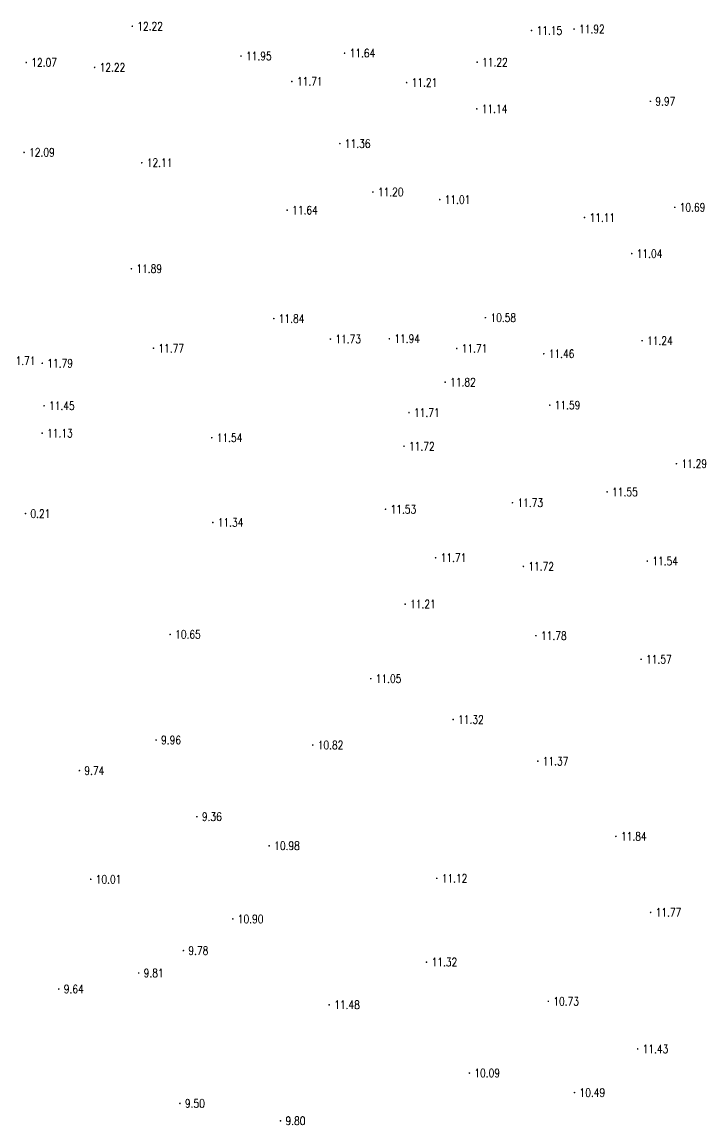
# Model space of a CAD drawing. Extents: x 476861 to 479475, y 2367369 to 2370541.
# Drawn here: x 477929.7 to 478011.9, y 2368625.7 to 2368758.3 of the extents above; entities that cross this region are included whole.
import ezdxf
from ezdxf.enums import TextEntityAlignment as Align

# ---------------------------------------------------------------- set-up
doc = ezdxf.new("R2010")
doc.units = 0
doc.header["$LTSCALE"] = 0.5
doc.layers.get('0').update_dxf_attribs({"linetype": 'CONTINUOUS'})
doc.layers.add('GCD', color=1, linetype='CONTINUOUS')
doc.styles.add('HZ', font='rs.shx', dxfattribs={"width": 0.8, "bigfont": 'hztxt.shx'})

# ---------------------------------------------------------------- blocks, each defined once
blk = doc.blocks.new('GC200')
at = {"linetype": 'Continuous', "const_width": 0.2, "flags": 128}
blk.add_lwpolyline([(-0.1, 0, 1), (0.1, 0, 1)], format="xyb", close=True, dxfattribs=at)

msp = doc.modelspace()

# ---------------------------------------------------------------- block references
at = {"layer": 'GCD', "linetype": 'Continuous'}
ref = msp.add_blockref('GC200', (477942.984, 2368757.787, 12.217), dxfattribs=dict(at, xscale=0.5, yscale=0.5, zscale=0.5))
ref.add_attrib('height', '12.22', dxfattribs={"linetype": 'Continuous', "height": 1, "style": 'HZ', "width": 0.8}).set_placement((477943.584, 2368757.787, 12.217), align=Align.MIDDLE_LEFT)
ref = msp.add_blockref('GC200', (477990.984, 2368757.268, 11.152), dxfattribs=dict(at, xscale=0.5, yscale=0.5, zscale=0.5))
ref.add_attrib('height', '11.15', dxfattribs={"linetype": 'Continuous', "height": 1, "style": 'HZ', "width": 0.8}).set_placement((477991.584, 2368757.268, 11.152), align=Align.MIDDLE_LEFT)
ref = msp.add_blockref('GC200', (477996.093, 2368757.442, 11.92), dxfattribs=dict(at, xscale=0.5, yscale=0.5, zscale=0.5))
ref.add_attrib('height', '11.92', dxfattribs={"linetype": 'Continuous', "height": 1, "style": 'HZ', "width": 0.8}).set_placement((477996.693, 2368757.442, 11.92), align=Align.MIDDLE_LEFT)
ref = msp.add_blockref('GC200', (477968.51, 2368754.549, 11.641), dxfattribs=dict(at, xscale=0.5, yscale=0.5, zscale=0.5))
ref.add_attrib('height', '11.64', dxfattribs={"linetype": 'Continuous', "height": 1, "style": 'HZ', "width": 0.8}).set_placement((477969.11, 2368754.549, 11.641), align=Align.MIDDLE_LEFT)
ref = msp.add_blockref('GC200', (477930.241, 2368753.426, 12.066), dxfattribs=dict(at, xscale=0.5, yscale=0.5, zscale=0.5))
ref.add_attrib('height', '12.07', dxfattribs={"linetype": 'Continuous', "height": 1, "style": 'HZ', "width": 0.8}).set_placement((477930.841, 2368753.426, 12.066), align=Align.MIDDLE_LEFT)
ref = msp.add_blockref('GC200', (477956.055, 2368754.202, 11.945), dxfattribs=dict(at, xscale=0.5, yscale=0.5, zscale=0.5))
ref.add_attrib('height', '11.95', dxfattribs={"linetype": 'Continuous', "height": 1, "style": 'HZ', "width": 0.8}).set_placement((477956.655, 2368754.202, 11.945), align=Align.MIDDLE_LEFT)
ref = msp.add_blockref('GC200', (477984.443, 2368753.459, 11.222), dxfattribs=dict(at, xscale=0.5, yscale=0.5, zscale=0.5))
ref.add_attrib('height', '11.22', dxfattribs={"linetype": 'Continuous', "height": 1, "style": 'HZ', "width": 0.8}).set_placement((477985.043, 2368753.459, 11.222), align=Align.MIDDLE_LEFT)
ref = msp.add_blockref('GC200', (477938.46, 2368752.827, 12.216), dxfattribs=dict(at, xscale=0.5, yscale=0.5, zscale=0.5))
ref.add_attrib('height', '12.22', dxfattribs={"linetype": 'Continuous', "height": 1, "style": 'HZ', "width": 0.8}).set_placement((477939.06, 2368752.827, 12.216), align=Align.MIDDLE_LEFT)
ref = msp.add_blockref('GC200', (477962.174, 2368751.143, 11.71), dxfattribs=dict(at, xscale=0.5, yscale=0.5, zscale=0.5))
ref.add_attrib('height', '11.71', dxfattribs={"linetype": 'Continuous', "height": 1, "style": 'HZ', "width": 0.8}).set_placement((477962.774, 2368751.143, 11.71), align=Align.MIDDLE_LEFT)
ref = msp.add_blockref('GC200', (477975.967, 2368751.016, 11.206), dxfattribs=dict(at, xscale=0.5, yscale=0.5, zscale=0.5))
ref.add_attrib('height', '11.21', dxfattribs={"linetype": 'Continuous', "height": 1, "style": 'HZ', "width": 0.8}).set_placement((477976.567, 2368751.016, 11.206), align=Align.MIDDLE_LEFT)
ref = msp.add_blockref('GC200', (477984.394, 2368747.851, 11.142), dxfattribs=dict(at, xscale=0.5, yscale=0.5, zscale=0.5))
ref.add_attrib('height', '11.14', dxfattribs={"linetype": 'Continuous', "height": 1, "style": 'HZ', "width": 0.8}).set_placement((477984.994, 2368747.851, 11.142), align=Align.MIDDLE_LEFT)
ref = msp.add_blockref('GC200', (478005.271, 2368748.754, 9.968), dxfattribs=dict(at, xscale=0.5, yscale=0.5, zscale=0.5))
ref.add_attrib('height', '9.97', dxfattribs={"linetype": 'Continuous', "height": 1, "style": 'HZ', "width": 0.8}).set_placement((478005.871, 2368748.754, 9.968), align=Align.MIDDLE_LEFT)
ref = msp.add_blockref('GC200', (477967.94, 2368743.67, 11.358), dxfattribs=dict(at, xscale=0.5, yscale=0.5, zscale=0.5))
ref.add_attrib('height', '11.36', dxfattribs={"linetype": 'Continuous', "height": 1, "style": 'HZ', "width": 0.8}).set_placement((477968.54, 2368743.67, 11.358), align=Align.MIDDLE_LEFT)
ref = msp.add_blockref('GC200', (477929.979, 2368742.615, 12.089), dxfattribs=dict(at, xscale=0.5, yscale=0.5, zscale=0.5))
ref.add_attrib('height', '12.09', dxfattribs={"linetype": 'Continuous', "height": 1, "style": 'HZ', "width": 0.8}).set_placement((477930.579, 2368742.615, 12.089), align=Align.MIDDLE_LEFT)
ref = msp.add_blockref('GC200', (477944.127, 2368741.373, 12.11), dxfattribs=dict(at, xscale=0.5, yscale=0.5, zscale=0.5))
ref.add_attrib('height', '12.11', dxfattribs={"linetype": 'Continuous', "height": 1, "style": 'HZ', "width": 0.8}).set_placement((477944.727, 2368741.373, 12.11), align=Align.MIDDLE_LEFT)
ref = msp.add_blockref('GC200', (477971.908, 2368737.849, 11.197), dxfattribs=dict(at, xscale=0.5, yscale=0.5, zscale=0.5))
ref.add_attrib('height', '11.20', dxfattribs={"linetype": 'Continuous', "height": 1, "style": 'HZ', "width": 0.8}).set_placement((477972.508, 2368737.849, 11.197), align=Align.MIDDLE_LEFT)
ref = msp.add_blockref('GC200', (477961.606, 2368735.663, 11.636), dxfattribs=dict(at, xscale=0.5, yscale=0.5, zscale=0.5))
ref.add_attrib('height', '11.64', dxfattribs={"linetype": 'Continuous', "height": 1, "style": 'HZ', "width": 0.8}).set_placement((477962.206, 2368735.663, 11.636), align=Align.MIDDLE_LEFT)
ref = msp.add_blockref('GC200', (477979.946, 2368736.939, 11.009), dxfattribs=dict(at, xscale=0.5, yscale=0.5, zscale=0.5))
ref.add_attrib('height', '11.01', dxfattribs={"linetype": 'Continuous', "height": 1, "style": 'HZ', "width": 0.8}).set_placement((477980.546, 2368736.939, 11.009), align=Align.MIDDLE_LEFT)
ref = msp.add_blockref('GC200', (478008.197, 2368736.01, 10.689), dxfattribs=dict(at, xscale=0.5, yscale=0.5, zscale=0.5))
ref.add_attrib('height', '10.69', dxfattribs={"linetype": 'Continuous', "height": 1, "style": 'HZ', "width": 0.8}).set_placement((478008.797, 2368736.01, 10.689), align=Align.MIDDLE_LEFT)
ref = msp.add_blockref('GC200', (477997.355, 2368734.778, 11.109), dxfattribs=dict(at, xscale=0.5, yscale=0.5, zscale=0.5))
ref.add_attrib('height', '11.11', dxfattribs={"linetype": 'Continuous', "height": 1, "style": 'HZ', "width": 0.8}).set_placement((477997.955, 2368734.778, 11.109), align=Align.MIDDLE_LEFT)
ref = msp.add_blockref('GC200', (478003.029, 2368730.444, 11.035), dxfattribs=dict(at, xscale=0.5, yscale=0.5, zscale=0.5))
ref.add_attrib('height', '11.04', dxfattribs={"linetype": 'Continuous', "height": 1, "style": 'HZ', "width": 0.8}).set_placement((478003.629, 2368730.444, 11.035), align=Align.MIDDLE_LEFT)
ref = msp.add_blockref('GC200', (477942.874, 2368728.626, 11.89), dxfattribs=dict(at, xscale=0.5, yscale=0.5, zscale=0.5))
ref.add_attrib('height', '11.89', dxfattribs={"linetype": 'Continuous', "height": 1, "style": 'HZ', "width": 0.8}).set_placement((477943.474, 2368728.626, 11.89), align=Align.MIDDLE_LEFT)
ref = msp.add_blockref('GC200', (477960, 2368722.629, 11.836), dxfattribs=dict(at, xscale=0.5, yscale=0.5, zscale=0.5))
ref.add_attrib('height', '11.84', dxfattribs={"linetype": 'Continuous', "height": 1, "style": 'HZ', "width": 0.8}).set_placement((477960.6, 2368722.629, 11.836), align=Align.MIDDLE_LEFT)
ref = msp.add_blockref('GC200', (477985.444, 2368722.743, 10.579), dxfattribs=dict(at, xscale=0.5, yscale=0.5, zscale=0.5))
ref.add_attrib('height', '10.58', dxfattribs={"linetype": 'Continuous', "height": 1, "style": 'HZ', "width": 0.8}).set_placement((477986.044, 2368722.743, 10.579), align=Align.MIDDLE_LEFT)
ref = msp.add_blockref('GC200', (477966.8, 2368720.167, 11.726), dxfattribs=dict(at, xscale=0.5, yscale=0.5, zscale=0.5))
ref.add_attrib('height', '11.73', dxfattribs={"linetype": 'Continuous', "height": 1, "style": 'HZ', "width": 0.8}).set_placement((477967.4, 2368720.167, 11.726), align=Align.MIDDLE_LEFT)
ref = msp.add_blockref('GC200', (477973.887, 2368720.214, 11.943), dxfattribs=dict(at, xscale=0.5, yscale=0.5, zscale=0.5))
ref.add_attrib('height', '11.94', dxfattribs={"linetype": 'Continuous', "height": 1, "style": 'HZ', "width": 0.8}).set_placement((477974.487, 2368720.214, 11.943), align=Align.MIDDLE_LEFT)
ref = msp.add_blockref('GC200', (478004.275, 2368719.974, 11.243), dxfattribs=dict(at, xscale=0.5, yscale=0.5, zscale=0.5))
ref.add_attrib('height', '11.24', dxfattribs={"linetype": 'Continuous', "height": 1, "style": 'HZ', "width": 0.8}).set_placement((478004.875, 2368719.974, 11.243), align=Align.MIDDLE_LEFT)
ref = msp.add_blockref('GC200', (477945.533, 2368719.064, 11.769), dxfattribs=dict(at, xscale=0.5, yscale=0.5, zscale=0.5))
ref.add_attrib('height', '11.77', dxfattribs={"linetype": 'Continuous', "height": 1, "style": 'HZ', "width": 0.8}).set_placement((477946.133, 2368719.064, 11.769), align=Align.MIDDLE_LEFT)
ref = msp.add_blockref('GC200', (477981.987, 2368719.035, 11.711), dxfattribs=dict(at, xscale=0.5, yscale=0.5, zscale=0.5))
ref.add_attrib('height', '11.71', dxfattribs={"linetype": 'Continuous', "height": 1, "style": 'HZ', "width": 0.8}).set_placement((477982.587, 2368719.035, 11.711), align=Align.MIDDLE_LEFT)
ref = msp.add_blockref('GC200', (477992.45, 2368718.401, 11.456), dxfattribs=dict(at, xscale=0.5, yscale=0.5, zscale=0.5))
ref.add_attrib('height', '11.46', dxfattribs={"linetype": 'Continuous', "height": 1, "style": 'HZ', "width": 0.8}).set_placement((477993.05, 2368718.401, 11.456), align=Align.MIDDLE_LEFT)
ref = msp.add_blockref('GC200', (477927.666, 2368717.565, 11.713), dxfattribs=dict(at, xscale=0.5, yscale=0.5, zscale=0.5))
ref.add_attrib('height', '11.71', dxfattribs={"linetype": 'Continuous', "height": 1, "style": 'HZ', "width": 0.8}).set_placement((477928.266, 2368717.565, 11.713), align=Align.MIDDLE_LEFT)
ref = msp.add_blockref('GC200', (477932.162, 2368717.263, 11.791), dxfattribs=dict(at, xscale=0.5, yscale=0.5, zscale=0.5))
ref.add_attrib('height', '11.79', dxfattribs={"linetype": 'Continuous', "height": 1, "style": 'HZ', "width": 0.8}).set_placement((477932.762, 2368717.263, 11.791), align=Align.MIDDLE_LEFT)
ref = msp.add_blockref('GC200', (477980.6, 2368714.985, 11.82), dxfattribs=dict(at, xscale=0.5, yscale=0.5, zscale=0.5))
ref.add_attrib('height', '11.82', dxfattribs={"linetype": 'Continuous', "height": 1, "style": 'HZ', "width": 0.8}).set_placement((477981.2, 2368714.985, 11.82), align=Align.MIDDLE_LEFT)
ref = msp.add_blockref('GC200', (477932.374, 2368712.144, 11.45), dxfattribs=dict(at, xscale=0.5, yscale=0.5, zscale=0.5))
ref.add_attrib('height', '11.45', dxfattribs={"linetype": 'Continuous', "height": 1, "style": 'HZ', "width": 0.8}).set_placement((477932.974, 2368712.144, 11.45), align=Align.MIDDLE_LEFT)
ref = msp.add_blockref('GC200', (477993.168, 2368712.221, 11.587), dxfattribs=dict(at, xscale=0.5, yscale=0.5, zscale=0.5))
ref.add_attrib('height', '11.59', dxfattribs={"linetype": 'Continuous', "height": 1, "style": 'HZ', "width": 0.8}).set_placement((477993.768, 2368712.221, 11.587), align=Align.MIDDLE_LEFT)
ref = msp.add_blockref('GC200', (477976.252, 2368711.326, 11.713), dxfattribs=dict(at, xscale=0.5, yscale=0.5, zscale=0.5))
ref.add_attrib('height', '11.71', dxfattribs={"linetype": 'Continuous', "height": 1, "style": 'HZ', "width": 0.8}).set_placement((477976.852, 2368711.326, 11.713), align=Align.MIDDLE_LEFT)
ref = msp.add_blockref('GC200', (477932.147, 2368708.852, 11.13), dxfattribs=dict(at, xscale=0.5, yscale=0.5, zscale=0.5))
ref.add_attrib('height', '11.13', dxfattribs={"linetype": 'Continuous', "height": 1, "style": 'HZ', "width": 0.8}).set_placement((477932.747, 2368708.852, 11.13), align=Align.MIDDLE_LEFT)
ref = msp.add_blockref('GC200', (477952.539, 2368708.312, 11.54), dxfattribs=dict(at, xscale=0.5, yscale=0.5, zscale=0.5))
ref.add_attrib('height', '11.54', dxfattribs={"linetype": 'Continuous', "height": 1, "style": 'HZ', "width": 0.8}).set_placement((477953.139, 2368708.312, 11.54), align=Align.MIDDLE_LEFT)
ref = msp.add_blockref('GC200', (477975.651, 2368707.276, 11.721), dxfattribs=dict(at, xscale=0.5, yscale=0.5, zscale=0.5))
ref.add_attrib('height', '11.72', dxfattribs={"linetype": 'Continuous', "height": 1, "style": 'HZ', "width": 0.8}).set_placement((477976.251, 2368707.276, 11.721), align=Align.MIDDLE_LEFT)
ref = msp.add_blockref('GC200', (478008.401, 2368705.187, 11.292), dxfattribs=dict(at, xscale=0.5, yscale=0.5, zscale=0.5))
ref.add_attrib('height', '11.29', dxfattribs={"linetype": 'Continuous', "height": 1, "style": 'HZ', "width": 0.8}).set_placement((478009.001, 2368705.187, 11.292), align=Align.MIDDLE_LEFT)
ref = msp.add_blockref('GC200', (478000.074, 2368701.79, 11.549), dxfattribs=dict(at, xscale=0.5, yscale=0.5, zscale=0.5))
ref.add_attrib('height', '11.55', dxfattribs={"linetype": 'Continuous', "height": 1, "style": 'HZ', "width": 0.8}).set_placement((478000.674, 2368701.79, 11.549), align=Align.MIDDLE_LEFT)
ref = msp.add_blockref('GC200', (477988.693, 2368700.497, 11.73), dxfattribs=dict(at, xscale=0.5, yscale=0.5, zscale=0.5))
ref.add_attrib('height', '11.73', dxfattribs={"linetype": 'Continuous', "height": 1, "style": 'HZ', "width": 0.8}).set_placement((477989.293, 2368700.497, 11.73), align=Align.MIDDLE_LEFT)
ref = msp.add_blockref('GC200', (477930.141, 2368699.186, 0.207), dxfattribs=dict(at, xscale=0.5, yscale=0.5, zscale=0.5))
ref.add_attrib('height', '0.21', dxfattribs={"linetype": 'Continuous', "height": 1, "style": 'HZ', "width": 0.8}).set_placement((477930.741, 2368699.186, 0.207), align=Align.MIDDLE_LEFT)
ref = msp.add_blockref('GC200', (477973.433, 2368699.706, 11.53), dxfattribs=dict(at, xscale=0.5, yscale=0.5, zscale=0.5))
ref.add_attrib('height', '11.53', dxfattribs={"linetype": 'Continuous', "height": 1, "style": 'HZ', "width": 0.8}).set_placement((477974.033, 2368699.706, 11.53), align=Align.MIDDLE_LEFT)
ref = msp.add_blockref('GC200', (477952.661, 2368698.12, 11.34), dxfattribs=dict(at, xscale=0.5, yscale=0.5, zscale=0.5))
ref.add_attrib('height', '11.34', dxfattribs={"linetype": 'Continuous', "height": 1, "style": 'HZ', "width": 0.8}).set_placement((477953.261, 2368698.12, 11.34), align=Align.MIDDLE_LEFT)
ref = msp.add_blockref('GC200', (477979.454, 2368693.873, 11.705), dxfattribs=dict(at, xscale=0.5, yscale=0.5, zscale=0.5))
ref.add_attrib('height', '11.71', dxfattribs={"linetype": 'Continuous', "height": 1, "style": 'HZ', "width": 0.8}).set_placement((477980.054, 2368693.873, 11.705), align=Align.MIDDLE_LEFT)
ref = msp.add_blockref('GC200', (478004.9, 2368693.472, 11.544), dxfattribs=dict(at, xscale=0.5, yscale=0.5, zscale=0.5))
ref.add_attrib('height', '11.54', dxfattribs={"linetype": 'Continuous', "height": 1, "style": 'HZ', "width": 0.8}).set_placement((478005.5, 2368693.472, 11.544), align=Align.MIDDLE_LEFT)
ref = msp.add_blockref('GC200', (477989.998, 2368692.83, 11.718), dxfattribs=dict(at, xscale=0.5, yscale=0.5, zscale=0.5))
ref.add_attrib('height', '11.72', dxfattribs={"linetype": 'Continuous', "height": 1, "style": 'HZ', "width": 0.8}).set_placement((477990.598, 2368692.83, 11.718), align=Align.MIDDLE_LEFT)
ref = msp.add_blockref('GC200', (477975.782, 2368688.298, 11.208), dxfattribs=dict(at, xscale=0.5, yscale=0.5, zscale=0.5))
ref.add_attrib('height', '11.21', dxfattribs={"linetype": 'Continuous', "height": 1, "style": 'HZ', "width": 0.8}).set_placement((477976.382, 2368688.298, 11.208), align=Align.MIDDLE_LEFT)
ref = msp.add_blockref('GC200', (477947.535, 2368684.658, 10.65), dxfattribs=dict(at, xscale=0.5, yscale=0.5, zscale=0.5))
ref.add_attrib('height', '10.65', dxfattribs={"linetype": 'Continuous', "height": 1, "style": 'HZ', "width": 0.8}).set_placement((477948.135, 2368684.658, 10.65), align=Align.MIDDLE_LEFT)
ref = msp.add_blockref('GC200', (477991.515, 2368684.506, 11.78), dxfattribs=dict(at, xscale=0.5, yscale=0.5, zscale=0.5))
ref.add_attrib('height', '11.78', dxfattribs={"linetype": 'Continuous', "height": 1, "style": 'HZ', "width": 0.8}).set_placement((477992.115, 2368684.506, 11.78), align=Align.MIDDLE_LEFT)
ref = msp.add_blockref('GC200', (478004.154, 2368681.666, 11.567), dxfattribs=dict(at, xscale=0.5, yscale=0.5, zscale=0.5))
ref.add_attrib('height', '11.57', dxfattribs={"linetype": 'Continuous', "height": 1, "style": 'HZ', "width": 0.8}).set_placement((478004.754, 2368681.666, 11.567), align=Align.MIDDLE_LEFT)
ref = msp.add_blockref('GC200', (477971.65, 2368679.336, 11.045), dxfattribs=dict(at, xscale=0.5, yscale=0.5, zscale=0.5))
ref.add_attrib('height', '11.05', dxfattribs={"linetype": 'Continuous', "height": 1, "style": 'HZ', "width": 0.8}).set_placement((477972.25, 2368679.336, 11.045), align=Align.MIDDLE_LEFT)
ref = msp.add_blockref('GC200', (477981.558, 2368674.418, 11.32), dxfattribs=dict(at, xscale=0.5, yscale=0.5, zscale=0.5))
ref.add_attrib('height', '11.32', dxfattribs={"linetype": 'Continuous', "height": 1, "style": 'HZ', "width": 0.8}).set_placement((477982.158, 2368674.418, 11.32), align=Align.MIDDLE_LEFT)
ref = msp.add_blockref('GC200', (477945.847, 2368671.958, 9.959), dxfattribs=dict(at, xscale=0.5, yscale=0.5, zscale=0.5))
ref.add_attrib('height', '9.96', dxfattribs={"linetype": 'Continuous', "height": 1, "style": 'HZ', "width": 0.8}).set_placement((477946.447, 2368671.958, 9.959), align=Align.MIDDLE_LEFT)
ref = msp.add_blockref('GC200', (477964.68, 2368671.359, 10.815), dxfattribs=dict(at, xscale=0.5, yscale=0.5, zscale=0.5))
ref.add_attrib('height', '10.82', dxfattribs={"linetype": 'Continuous', "height": 1, "style": 'HZ', "width": 0.8}).set_placement((477965.28, 2368671.359, 10.815), align=Align.MIDDLE_LEFT)
ref = msp.add_blockref('GC200', (477991.731, 2368669.414, 11.374), dxfattribs=dict(at, xscale=0.5, yscale=0.5, zscale=0.5))
ref.add_attrib('height', '11.37', dxfattribs={"linetype": 'Continuous', "height": 1, "style": 'HZ', "width": 0.8}).set_placement((477992.331, 2368669.414, 11.374), align=Align.MIDDLE_LEFT)
ref = msp.add_blockref('GC200', (477936.622, 2368668.279, 9.736), dxfattribs=dict(at, xscale=0.5, yscale=0.5, zscale=0.5))
ref.add_attrib('height', '9.74', dxfattribs={"linetype": 'Continuous', "height": 1, "style": 'HZ', "width": 0.8}).set_placement((477937.222, 2368668.279, 9.736), align=Align.MIDDLE_LEFT)
ref = msp.add_blockref('GC200', (477950.754, 2368662.742, 9.358), dxfattribs=dict(at, xscale=0.5, yscale=0.5, zscale=0.5))
ref.add_attrib('height', '9.36', dxfattribs={"linetype": 'Continuous', "height": 1, "style": 'HZ', "width": 0.8}).set_placement((477951.354, 2368662.742, 9.358), align=Align.MIDDLE_LEFT)
ref = msp.add_blockref('GC200', (478001.134, 2368660.376, 11.837), dxfattribs=dict(at, xscale=0.5, yscale=0.5, zscale=0.5))
ref.add_attrib('height', '11.84', dxfattribs={"linetype": 'Continuous', "height": 1, "style": 'HZ', "width": 0.8}).set_placement((478001.734, 2368660.376, 11.837), align=Align.MIDDLE_LEFT)
ref = msp.add_blockref('GC200', (477959.441, 2368659.245, 10.978), dxfattribs=dict(at, xscale=0.5, yscale=0.5, zscale=0.5))
ref.add_attrib('height', '10.98', dxfattribs={"linetype": 'Continuous', "height": 1, "style": 'HZ', "width": 0.8}).set_placement((477960.041, 2368659.245, 10.978), align=Align.MIDDLE_LEFT)
ref = msp.add_blockref('GC200', (477937.991, 2368655.213, 10.01), dxfattribs=dict(at, xscale=0.5, yscale=0.5, zscale=0.5))
ref.add_attrib('height', '10.01', dxfattribs={"linetype": 'Continuous', "height": 1, "style": 'HZ', "width": 0.8}).set_placement((477938.591, 2368655.213, 10.01), align=Align.MIDDLE_LEFT)
ref = msp.add_blockref('GC200', (477979.587, 2368655.329, 11.12), dxfattribs=dict(at, xscale=0.5, yscale=0.5, zscale=0.5))
ref.add_attrib('height', '11.12', dxfattribs={"linetype": 'Continuous', "height": 1, "style": 'HZ', "width": 0.8}).set_placement((477980.187, 2368655.329, 11.12), align=Align.MIDDLE_LEFT)
ref = msp.add_blockref('GC200', (478005.301, 2368651.233, 11.765), dxfattribs=dict(at, xscale=0.5, yscale=0.5, zscale=0.5))
ref.add_attrib('height', '11.77', dxfattribs={"linetype": 'Continuous', "height": 1, "style": 'HZ', "width": 0.8}).set_placement((478005.901, 2368651.233, 11.765), align=Align.MIDDLE_LEFT)
ref = msp.add_blockref('GC200', (477955.071, 2368650.445, 10.903), dxfattribs=dict(at, xscale=0.5, yscale=0.5, zscale=0.5))
ref.add_attrib('height', '10.90', dxfattribs={"linetype": 'Continuous', "height": 1, "style": 'HZ', "width": 0.8}).set_placement((477955.671, 2368650.445, 10.903), align=Align.MIDDLE_LEFT)
ref = msp.add_blockref('GC200', (477949.128, 2368646.635, 9.78), dxfattribs=dict(at, xscale=0.5, yscale=0.5, zscale=0.5))
ref.add_attrib('height', '9.78', dxfattribs={"linetype": 'Continuous', "height": 1, "style": 'HZ', "width": 0.8}).set_placement((477949.728, 2368646.635, 9.78), align=Align.MIDDLE_LEFT)
ref = msp.add_blockref('GC200', (477978.363, 2368645.251, 11.32), dxfattribs=dict(at, xscale=0.5, yscale=0.5, zscale=0.5))
ref.add_attrib('height', '11.32', dxfattribs={"linetype": 'Continuous', "height": 1, "style": 'HZ', "width": 0.8}).set_placement((477978.963, 2368645.251, 11.32), align=Align.MIDDLE_LEFT)
ref = msp.add_blockref('GC200', (477943.752, 2368643.944, 9.813), dxfattribs=dict(at, xscale=0.5, yscale=0.5, zscale=0.5))
ref.add_attrib('height', '9.81', dxfattribs={"linetype": 'Continuous', "height": 1, "style": 'HZ', "width": 0.8}).set_placement((477944.352, 2368643.944, 9.813), align=Align.MIDDLE_LEFT)
ref = msp.add_blockref('GC200', (477934.15, 2368642.02, 9.642), dxfattribs=dict(at, xscale=0.5, yscale=0.5, zscale=0.5))
ref.add_attrib('height', '9.64', dxfattribs={"linetype": 'Continuous', "height": 1, "style": 'HZ', "width": 0.8}).set_placement((477934.75, 2368642.02, 9.642), align=Align.MIDDLE_LEFT)
ref = msp.add_blockref('GC200', (477993.002, 2368640.537, 10.733), dxfattribs=dict(at, xscale=0.5, yscale=0.5, zscale=0.5))
ref.add_attrib('height', '10.73', dxfattribs={"linetype": 'Continuous', "height": 1, "style": 'HZ', "width": 0.8}).set_placement((477993.602, 2368640.537, 10.733), align=Align.MIDDLE_LEFT)
ref = msp.add_blockref('GC200', (477966.66, 2368640.122, 11.478), dxfattribs=dict(at, xscale=0.5, yscale=0.5, zscale=0.5))
ref.add_attrib('height', '11.48', dxfattribs={"linetype": 'Continuous', "height": 1, "style": 'HZ', "width": 0.8}).set_placement((477967.26, 2368640.122, 11.478), align=Align.MIDDLE_LEFT)
ref = msp.add_blockref('GC200', (478003.743, 2368634.811, 11.43), dxfattribs=dict(at, xscale=0.5, yscale=0.5, zscale=0.5))
ref.add_attrib('height', '11.43', dxfattribs={"linetype": 'Continuous', "height": 1, "style": 'HZ', "width": 0.8}).set_placement((478004.343, 2368634.811, 11.43), align=Align.MIDDLE_LEFT)
ref = msp.add_blockref('GC200', (477983.509, 2368631.914, 10.088), dxfattribs=dict(at, xscale=0.5, yscale=0.5, zscale=0.5))
ref.add_attrib('height', '10.09', dxfattribs={"linetype": 'Continuous', "height": 1, "style": 'HZ', "width": 0.8}).set_placement((477984.109, 2368631.914, 10.088), align=Align.MIDDLE_LEFT)
ref = msp.add_blockref('GC200', (477996.15, 2368629.564, 10.486), dxfattribs=dict(at, xscale=0.5, yscale=0.5, zscale=0.5))
ref.add_attrib('height', '10.49', dxfattribs={"linetype": 'Continuous', "height": 1, "style": 'HZ', "width": 0.8}).set_placement((477996.75, 2368629.564, 10.486), align=Align.MIDDLE_LEFT)
ref = msp.add_blockref('GC200', (477948.711, 2368628.263, 9.498), dxfattribs=dict(at, xscale=0.5, yscale=0.5, zscale=0.5))
ref.add_attrib('height', '9.50', dxfattribs={"linetype": 'Continuous', "height": 1, "style": 'HZ', "width": 0.8}).set_placement((477949.311, 2368628.263, 9.498), align=Align.MIDDLE_LEFT)
ref = msp.add_blockref('GC200', (477960.806, 2368626.176, 9.799), dxfattribs=dict(at, xscale=0.5, yscale=0.5, zscale=0.5))
ref.add_attrib('height', '9.80', dxfattribs={"linetype": 'Continuous', "height": 1, "style": 'HZ', "width": 0.8}).set_placement((477961.406, 2368626.176, 9.799), align=Align.MIDDLE_LEFT)

doc.saveas('drawing.dxf')
